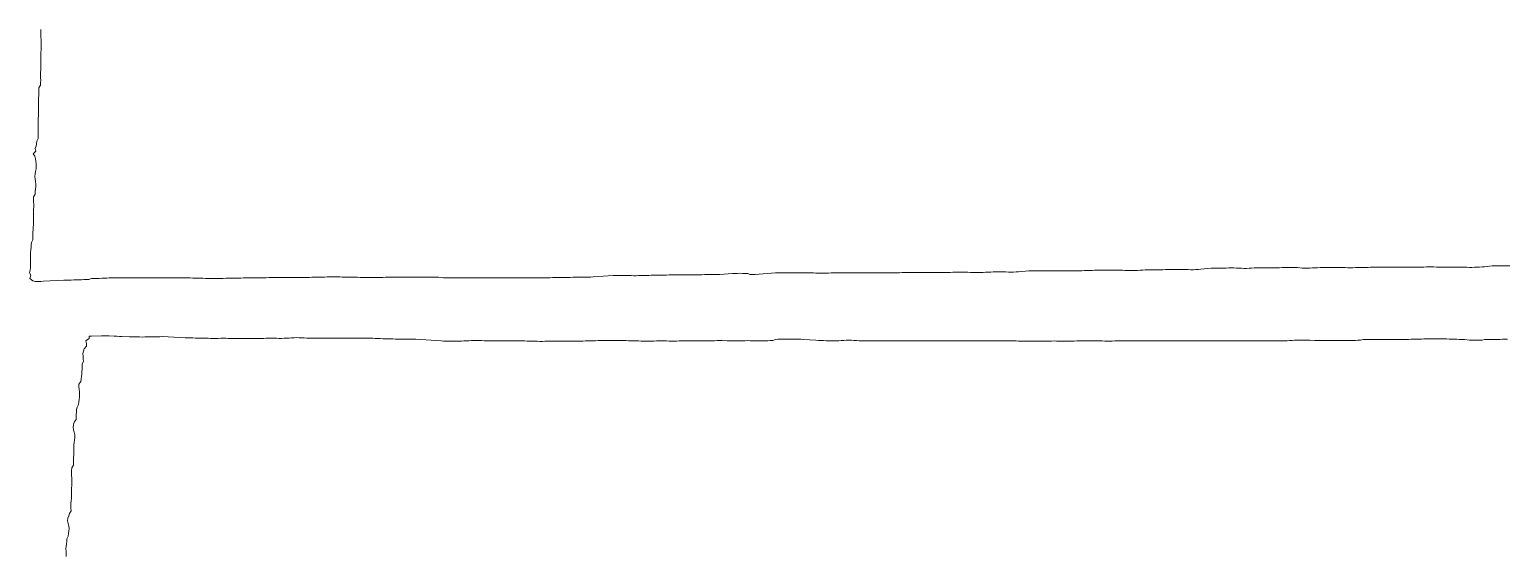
# Model space of a CAD drawing. Extents: x -16 to 11205, y -14909 to 147.
# Drawn here: x 4450 to 5033, y -9369 to -9161 of the extents above; entities that cross this region are included whole.
import ezdxf

# ---------------------------------------------------------------- set-up
doc = ezdxf.new("R2010")
doc.units = 0
doc.layers.get('0').update_dxf_attribs({"color": 1, "linetype": 'CONTINUOUS', "lineweight": 15, "true_color": 0xff0000})

msp = doc.modelspace()

# ---------------------------------------------------------------- linework, layer by layer
for p, q in [((4454.04, -9161), (4454.04, -9162)), ((4454.04, -9162), (4454.04, -9163)), ((4454.04, -9163), (4454.04, -9164)), ((4454.04, -9164), (4454.05, -9165)), ((4454.05, -9165), (4454.1, -9166)), ((4454.1, -9166), (4454.13, -9167)), ((4454, -9170), (4453.97, -9171)), ((4453.97, -9171), (4453.97, -9172)), ((4453.97, -9172), (4453.99, -9173)), ((4454.06, -9169), (4454, -9170)), ((4454.12, -9168), (4454.06, -9169)), ((4454.13, -9167), (4454.12, -9168)), ((4453.93, -9177), (4453.9, -9178)), ((4453.97, -9176), (4453.93, -9177)), ((4454.01, -9175), (4453.97, -9176)), ((4453.99, -9173), (4454.01, -9174)), ((4454.01, -9174), (4454.01, -9175)), ((4453.84, -9182.99), (4453.21, -9184.02)), ((4453.91, -9181.99), (4453.84, -9182.99)), ((4453.9, -9178), (4453.89, -9179)), ((4453.89, -9179), (4453.91, -9180)), ((4453.91, -9180), (4453.93, -9181)), ((4453.93, -9181), (4453.91, -9181.99)), ((4453.08, -9189), (4453.05, -9190)), ((4453.12, -9188), (4453.08, -9189)), ((4453.15, -9187.01), (4453.12, -9188)), ((4453.21, -9184.02), (4453.15, -9185.01)), ((4453.15, -9185.01), (4453.15, -9186.01)), ((4453.15, -9186.01), (4453.15, -9187.01)), ((4453.01, -9195), (4452.94, -9196)), ((4453.07, -9194), (4453.01, -9195)), ((4453.05, -9190), (4453.05, -9191)), ((4453.05, -9191), (4453.07, -9192)), ((4453.07, -9192), (4453.09, -9193)), ((4453.09, -9193), (4453.07, -9194)), ((4452.93, -9201), (4452.89, -9201.99)), ((4452.94, -9196), (4452.92, -9197)), ((4452.92, -9197), (4452.95, -9198)), ((4452.97, -9200), (4452.93, -9201)), ((4452.95, -9198), (4452.97, -9199)), ((4452.97, -9199), (4452.97, -9200)), ((4452.08, -9207.02), (4451.75, -9207.94)), ((4452.31, -9206.07), (4452.08, -9207.02)), ((4452.41, -9205.07), (4452.31, -9206.07)), ((4452.91, -9203.99), (4452.41, -9205.07)), ((4452.89, -9201.99), (4452.88, -9202.99)), ((4452.88, -9202.99), (4452.91, -9203.99)), ((4452, -9209), (4450.95, -9210)), ((4450.95, -9210), (4451.66, -9211.04)), ((4451.66, -9211.04), (4451.9, -9212.01)), ((4451.75, -9207.94), (4452, -9209)), ((4451.9, -9212.01), (4452.07, -9212.99)), ((4452.07, -9212.99), (4452.15, -9213.99)), ((4451.71, -9217.97), (4451.62, -9218.99)), ((4451.92, -9216.99), (4451.71, -9217.97)), ((4452.1, -9216.01), (4451.92, -9216.99)), ((4452.17, -9215.01), (4452.1, -9216.01)), ((4452.15, -9213.99), (4452.17, -9215.01)), ((4451.62, -9218.99), (4451.73, -9220.01)), ((4451.73, -9220.01), (4451.92, -9221)), ((4451.89, -9223.99), (4451.8, -9224.98)), ((4451.98, -9223), (4451.89, -9223.99)), ((4451.92, -9221), (4452.01, -9222)), ((4452.01, -9222), (4451.98, -9223)), ((4451.12, -9227.01), (4451.1, -9228)), ((4451.1, -9228), (4451.14, -9229)), ((4451.71, -9225.98), (4451.12, -9227.01)), ((4451.14, -9229), (4451.21, -9230)), ((4451.21, -9230), (4451.2, -9231.01)), ((4451.8, -9224.98), (4451.71, -9225.98)), ((4451.05, -9233), (4451.03, -9234)), ((4451.03, -9234), (4451.04, -9235)), ((4451.04, -9236), (4451.03, -9237)), ((4451.04, -9235), (4451.04, -9236)), ((4451.12, -9232.01), (4451.05, -9233)), ((4451.2, -9231.01), (4451.12, -9232.01)), ((4450.87, -9240.99), (4450.83, -9241.99)), ((4450.83, -9241.99), (4450.84, -9242.99)), ((4450.95, -9240), (4450.87, -9240.99)), ((4451.02, -9239), (4450.95, -9240)), ((4451.03, -9238), (4451.02, -9239)), ((4451.03, -9237), (4451.03, -9238)), ((4450.04, -9248), (4449.96, -9249)), ((4450.12, -9247.01), (4450.04, -9248)), ((4450.21, -9246.02), (4450.12, -9247.01)), ((4450.27, -9245.02), (4450.21, -9246.02)), ((4450.87, -9243.99), (4450.27, -9245.02)), ((4450.84, -9242.99), (4450.87, -9243.99)), ((4449.9, -9249.99), (4449.85, -9250.99)), ((4449.85, -9250.99), (4449.85, -9252)), ((4449.85, -9252), (4449.89, -9253)), ((4449.89, -9253), (4449.93, -9254)), ((4449.96, -9249), (4449.9, -9249.99)), ((4449.77, -9256.01), (4449.53, -9257.08)), ((4449.53, -9257.08), (4450, -9258)), ((4450, -9258), (4449.62, -9259.29)), ((4449.62, -9259.29), (4450.85, -9260.24)), ((4449.9, -9255), (4449.77, -9256.01)), ((4449.93, -9254), (4449.9, -9255)), ((4471.99, -9259.69), (4472.98, -9259.65)), ((4472.98, -9259.65), (4474.01, -9259.3)), ((4474.01, -9259.3), (4475.01, -9259.28)), ((4475.01, -9259.28), (4476.01, -9259.26)), ((4476.01, -9259.26), (4477.01, -9259.23)), ((4477.01, -9259.23), (4478.01, -9259.18)), ((4478.01, -9259.18), (4479.01, -9259.13)), ((4479.01, -9259.13), (4480, -9259.08)), ((4480, -9259.08), (4481, -9259.05)), ((4481, -9259.05), (4482, -9259.04)), ((4482, -9259.04), (4483, -9259.02)), ((4483, -9259.02), (4484, -9259.02)), ((4484, -9259.02), (4485, -9259.01)), ((4485, -9259.01), (4486, -9258.99)), ((4486, -9258.99), (4487, -9258.97)), ((4487, -9258.97), (4488, -9258.96)), ((4488, -9258.96), (4489, -9258.96)), ((4489, -9258.96), (4490, -9258.97)), ((4490, -9258.97), (4491, -9258.98)), ((4491, -9258.98), (4492, -9258.98)), ((4492, -9258.98), (4493, -9258.99)), ((4493, -9258.99), (4494, -9259)), ((4494, -9259), (4495, -9259)), ((4495, -9259), (4496, -9259.01)), ((4496, -9259.01), (4497, -9259.01)), ((4497, -9259.01), (4498, -9259.01)), ((4498, -9259.01), (4499, -9258.99)), ((4499, -9258.99), (4500, -9258.97)), ((4500, -9258.97), (4501, -9258.97)), ((4501, -9258.97), (4502, -9258.97)), ((4502, -9258.97), (4503, -9258.98)), ((4503, -9258.98), (4504, -9258.97)), ((4504, -9258.97), (4505, -9258.96)), ((4505, -9258.96), (4506, -9258.96)), ((4506, -9258.96), (4507, -9258.97)), ((4507, -9258.97), (4508, -9258.99)), ((4508, -9258.99), (4509, -9259.01)), ((4509, -9259.01), (4510, -9259.01)), ((4510, -9259.01), (4511, -9259.01)), ((4511, -9259.01), (4512, -9259.03)), ((4512, -9259.03), (4513, -9259.05)), ((4513, -9259.05), (4514, -9259.09)), ((4514, -9259.09), (4515, -9259.11)), ((4515, -9259.11), (4515.99, -9259.14)), ((4515.99, -9259.14), (4516.99, -9259.18)), ((4516.99, -9259.18), (4517.99, -9259.21)), ((4517.99, -9259.21), (4518.99, -9259.23)), ((4518.99, -9259.23), (4519.99, -9259.26)), ((4519.99, -9259.26), (4521, -9259.27)), ((4521, -9259.27), (4522, -9259.28)), ((4522, -9259.28), (4523, -9259.28)), ((4523, -9259.28), (4524, -9259.27)), ((4524, -9259.27), (4525.01, -9259.25)), ((4525.01, -9259.25), (4526.01, -9259.24)), ((4526.01, -9259.24), (4527.01, -9259.21)), ((4527.01, -9259.21), (4528.01, -9259.18)), ((4528.01, -9259.18), (4529, -9259.15)), ((4529, -9259.15), (4530, -9259.13)), ((4530, -9259.13), (4531, -9259.11)), ((4531, -9259.11), (4532, -9259.1)), ((4532, -9259.1), (4533, -9259.08)), ((4533, -9259.08), (4534, -9259.06)), ((4534, -9259.06), (4535, -9259.04)), ((4535, -9259.04), (4536, -9259.03)), ((4536, -9259.03), (4537, -9259.03)), ((4537, -9259.03), (4538, -9259.02)), ((4538, -9259.02), (4539, -9259.01)), ((4539, -9259.01), (4540, -9259)), ((4540, -9259), (4541, -9258.99)), ((4541, -9258.99), (4542, -9258.97)), ((4542, -9258.97), (4543, -9258.96)), ((4543, -9258.96), (4544, -9258.93)), ((4544, -9258.93), (4545, -9258.91)), ((4545, -9258.91), (4546, -9258.89)), ((4546, -9258.89), (4547, -9258.87)), ((4547, -9258.87), (4548, -9258.87)), ((4548, -9258.87), (4549, -9258.88)), ((4549, -9258.88), (4550, -9258.88)), ((4550, -9258.88), (4551, -9258.89)), ((4551, -9258.89), (4552, -9258.9)), ((4552, -9258.9), (4553, -9258.92)), ((4553, -9258.92), (4554, -9258.92)), ((4554, -9258.92), (4555, -9258.92)), ((4555, -9258.92), (4556, -9258.91)), ((4556, -9258.91), (4557, -9258.89)), ((4557, -9258.89), (4558, -9258.87)), ((4558, -9258.87), (4559, -9258.85)), ((4559, -9258.85), (4560, -9258.83)), ((4560, -9258.83), (4560.99, -9258.8)), ((4560.99, -9258.8), (4561.99, -9258.78)), ((4561.99, -9258.78), (4562.99, -9258.75)), ((4562.99, -9258.75), (4563.99, -9258.73)), ((4563.99, -9258.73), (4564.99, -9258.71)), ((4564.99, -9258.71), (4565.99, -9258.69)), ((4565.99, -9258.69), (4567, -9258.68)), ((4567, -9258.68), (4568, -9258.67)), ((4568, -9258.67), (4569, -9258.67)), ((4569, -9258.67), (4570, -9258.67)), ((4570, -9258.67), (4571, -9258.67)), ((4571, -9258.67), (4572, -9258.68)), ((4572, -9258.68), (4573, -9258.69)), ((4573, -9258.69), (4574.01, -9258.7)), ((4574.01, -9258.7), (4575.01, -9258.72)), ((4575.01, -9258.72), (4576.01, -9258.74)), ((4576.01, -9258.74), (4577.01, -9258.76)), ((4577.01, -9258.76), (4578.01, -9258.78)), ((4578.01, -9258.78), (4579, -9258.81)), ((4579, -9258.81), (4580, -9258.83)), ((4580, -9258.83), (4581, -9258.85)), ((4581, -9258.85), (4582, -9258.86)), ((4582, -9258.86), (4583, -9258.86)), ((4583, -9258.86), (4584, -9258.85)), ((4584, -9258.85), (4585, -9258.85)), ((4585, -9258.85), (4586, -9258.84)), ((4586, -9258.84), (4587, -9258.83)), ((4587, -9258.83), (4588, -9258.82)), ((4588, -9258.82), (4589, -9258.82)), ((4589, -9258.82), (4590, -9258.81)), ((4590, -9258.81), (4591, -9258.8)), ((4591, -9258.8), (4592, -9258.79)), ((4592, -9258.79), (4593, -9258.77)), ((4593, -9258.77), (4594, -9258.76)), ((4594, -9258.76), (4595, -9258.74)), ((4595, -9258.74), (4596, -9258.73)), ((4596, -9258.73), (4597, -9258.71)), ((4597, -9258.71), (4598, -9258.71)), ((4598, -9258.71), (4599, -9258.71)), ((4599, -9258.71), (4600, -9258.72)), ((4600, -9258.72), (4601, -9258.74)), ((4601, -9258.74), (4602, -9258.76)), ((4602, -9258.76), (4603, -9258.78)), ((4603, -9258.78), (4604, -9258.79)), ((4604, -9258.79), (4605, -9258.79)), ((4605, -9258.79), (4606, -9258.79)), ((4606, -9258.79), (4607, -9258.79)), ((4607, -9258.79), (4608, -9258.78)), ((4608, -9258.78), (4609.01, -9258.74)), ((4609.01, -9258.74), (4610.01, -9258.74)), ((4610.01, -9258.74), (4611.01, -9258.81)), ((4611.01, -9258.81), (4612, -9258.92)), ((4612, -9258.92), (4613, -9259.01)), ((4613, -9259.01), (4614, -9259.03)), ((4614, -9259.03), (4615, -9259.01)), ((4615, -9259.01), (4616, -9258.99)), ((4616, -9258.99), (4617, -9258.98)), ((4617, -9258.98), (4618, -9258.98)), ((4618, -9258.98), (4619, -9258.98)), ((4619, -9258.98), (4620, -9258.98)), ((4620, -9258.98), (4621, -9258.98)), ((4621, -9258.98), (4622, -9258.99)), ((4622, -9258.99), (4623, -9259)), ((4623, -9259), (4624, -9259)), ((4624, -9259), (4625, -9259)), ((4625, -9259), (4626, -9259)), ((4626, -9259), (4627, -9259)), ((4627, -9259), (4628, -9259.01)), ((4628, -9259.01), (4629, -9259.02)), ((4629, -9259.02), (4630, -9259.03)), ((4630, -9259.03), (4631, -9259.04)), ((4631, -9259.04), (4632, -9259.05)), ((4632, -9259.05), (4633, -9259.06)), ((4633, -9259.06), (4634, -9259.06)), ((4634, -9259.06), (4635, -9259.07)), ((4635, -9259.07), (4636, -9259.07)), ((4636, -9259.07), (4637, -9259.06)), ((4637, -9259.06), (4638, -9259.05)), ((4638, -9259.05), (4639, -9259.04)), ((4639, -9259.04), (4640, -9259.02)), ((4640, -9259.02), (4641, -9259.01)), ((4641, -9259.01), (4642, -9259.01)), ((4642, -9259.01), (4643, -9259)), ((4643, -9259), (4644, -9258.99)), ((4644, -9258.99), (4645, -9258.98)), ((4645, -9258.98), (4646, -9258.98)), ((4646, -9258.98), (4647, -9258.98)), ((4647, -9258.98), (4648, -9258.97)), ((4648, -9258.97), (4649, -9258.97)), ((4649, -9258.97), (4650, -9258.97)), ((4650, -9258.97), (4651, -9258.98)), ((4651, -9258.98), (4652, -9259)), ((4652, -9259), (4653, -9258.99)), ((4653, -9258.99), (4654, -9258.97)), ((4654, -9258.97), (4655, -9258.95)), ((4655, -9258.95), (4656, -9258.92)), ((4656, -9258.92), (4657, -9258.9)), ((4657, -9258.9), (4658, -9258.88)), ((4658, -9258.88), (4659, -9258.86)), ((4659, -9258.86), (4660, -9258.84)), ((4660, -9258.84), (4661, -9258.82)), ((4661, -9258.82), (4662, -9258.82)), ((4662, -9258.82), (4663, -9258.82)), ((4663, -9258.82), (4664, -9258.81)), ((4664, -9258.81), (4665, -9258.79)), ((4665, -9258.79), (4666, -9258.77)), ((4666, -9258.77), (4667, -9258.75)), ((4667, -9258.75), (4668, -9258.74)), ((4668, -9258.74), (4668.99, -9258.74)), ((4668.99, -9258.74), (4669.99, -9258.73)), ((4669.99, -9258.73), (4670.99, -9258.71)), ((4670.99, -9258.71), (4671.99, -9258.68)), ((4671.99, -9258.68), (4680, -9258.07)), ((4680, -9258.07), (4681, -9258.06)), ((4681, -9258.06), (4682, -9258.06)), ((4682, -9258.06), (4683, -9258.08)), ((4683, -9258.08), (4684, -9258.1)), ((4684, -9258.1), (4685, -9258.12)), ((4685, -9258.12), (4686, -9258.13)), ((4686, -9258.13), (4687, -9258.14)), ((4687, -9258.14), (4688, -9258.16)), ((4688, -9258.16), (4689, -9258.16)), ((4689, -9258.16), (4690, -9258.15)), ((4690, -9258.15), (4691, -9258.13)), ((4691, -9258.13), (4692, -9258.09)), ((4692, -9258.09), (4693, -9258.06)), ((4693, -9258.06), (4694, -9258.03)), ((4694, -9258.03), (4695, -9258)), ((4695, -9258), (4696, -9257.98)), ((4696, -9257.98), (4697, -9257.97)), ((4697, -9257.97), (4698, -9257.95)), ((4698, -9257.95), (4699, -9257.94)), ((4699, -9257.94), (4700, -9257.92)), ((4700, -9257.92), (4701, -9257.9)), ((4701, -9257.9), (4702, -9257.89)), ((4702, -9257.89), (4703, -9257.88)), ((4703, -9257.88), (4704, -9257.85)), ((4704, -9257.85), (4705, -9257.84)), ((4705, -9257.84), (4706, -9257.83)), ((4706, -9257.83), (4707, -9257.84)), ((4707, -9257.84), (4708, -9257.84)), ((4708, -9257.84), (4709, -9257.84)), ((4709, -9257.84), (4710, -9257.83)), ((4710, -9257.83), (4711, -9257.81)), ((4711, -9257.81), (4712, -9257.79)), ((4712, -9257.79), (4713, -9257.78)), ((4713, -9257.78), (4714, -9257.77)), ((4714, -9257.77), (4715, -9257.77)), ((4715, -9257.77), (4716, -9257.76)), ((4716, -9257.76), (4717, -9257.75)), ((4717, -9257.75), (4717.99, -9257.73)), ((4717.99, -9257.73), (4718.99, -9257.71)), ((4718.99, -9257.71), (4719.99, -9257.7)), ((4719.99, -9257.7), (4720.99, -9257.67)), ((4720.99, -9257.67), (4721.99, -9257.65)), ((4721.99, -9257.65), (4727, -9257.27)), ((4727, -9257.27), (4728, -9257.25)), ((4728, -9257.25), (4729, -9257.24)), ((4729, -9257.24), (4730, -9257.23)), ((4730, -9257.23), (4730.99, -9257.25)), ((4730.99, -9257.25), (4731.99, -9257.3)), ((4731.99, -9257.3), (4732.99, -9257.36)), ((4732.99, -9257.36), (4734, -9257.71)), ((4734, -9257.71), (4735, -9257.73)), ((4735, -9257.73), (4735.99, -9257.71)), ((4735.99, -9257.71), (4744, -9257.05)), ((4744, -9257.05), (4745, -9257.05)), ((4745, -9257.05), (4746, -9257.06)), ((4746, -9257.06), (4747, -9257.06)), ((4747, -9257.06), (4748, -9257.06)), ((4748, -9257.06), (4749, -9257.06)), ((4749, -9257.06), (4750, -9257.05)), ((4750, -9257.05), (4751, -9257.04)), ((4751, -9257.04), (4752, -9257.03)), ((4752, -9257.03), (4753, -9257.04)), ((4753, -9257.04), (4754, -9257.05)), ((4754, -9257.05), (4755, -9257.06)), ((4755, -9257.06), (4756, -9257.07)), ((4756, -9257.07), (4757, -9257.08)), ((4757, -9257.08), (4758, -9257.09)), ((4758, -9257.09), (4759, -9257.1)), ((4759, -9257.1), (4760, -9257.11)), ((4760, -9257.11), (4761, -9257.12)), ((4761, -9257.12), (4762, -9257.13)), ((4762, -9257.13), (4763, -9257.14)), ((4763, -9257.14), (4764, -9257.13)), ((4764, -9257.13), (4765, -9257.12)), ((4765, -9257.12), (4766, -9257.09)), ((4766, -9257.09), (4767, -9257.08)), ((4767, -9257.08), (4768, -9257.07)), ((4768, -9257.07), (4769, -9257.07)), ((4769, -9257.07), (4770, -9257.06)), ((4770, -9257.06), (4771, -9257.05)), ((4771, -9257.05), (4772, -9257.03)), ((4772, -9257.03), (4773, -9257.02)), ((4773, -9257.02), (4774, -9257.02)), ((4774, -9257.02), (4775, -9257.03)), ((4775, -9257.03), (4776, -9257.05)), ((4776, -9257.05), (4777, -9257.05)), ((4777, -9257.05), (4778, -9257.04)), ((4778, -9257.04), (4779, -9257.03)), ((4779, -9257.03), (4780, -9257.03)), ((4780, -9257.03), (4781, -9257.03)), ((4781, -9257.03), (4782, -9257.04)), ((4782, -9257.04), (4783, -9257.05)), ((4783, -9257.05), (4784, -9257.05)), ((4784, -9257.05), (4785, -9257.06)), ((4785, -9257.06), (4786, -9257.06)), ((4786, -9257.06), (4787, -9257.07)), ((4787, -9257.07), (4788, -9257.06)), ((4788, -9257.06), (4789, -9257.05)), ((4789, -9257.05), (4790, -9257.03)), ((4790, -9257.03), (4791, -9257)), ((4791, -9257), (4792, -9256.99)), ((4792, -9256.99), (4793, -9256.98)), ((4793, -9256.98), (4794, -9256.97)), ((4794, -9256.97), (4795, -9256.96)), ((4795, -9256.96), (4796, -9256.96)), ((4796, -9256.96), (4797, -9256.95)), ((4797, -9256.95), (4798, -9256.95)), ((4798, -9256.95), (4799, -9256.94)), ((4799, -9256.94), (4800, -9256.93)), ((4800, -9256.93), (4801, -9256.91)), ((4801, -9256.91), (4802, -9256.9)), ((4802, -9256.9), (4803, -9256.89)), ((4803, -9256.89), (4804, -9256.9)), ((4804, -9256.9), (4805, -9256.91)), ((4805, -9256.91), (4806, -9256.93)), ((4806, -9256.93), (4807, -9256.93)), ((4807, -9256.93), (4808, -9256.93)), ((4808, -9256.93), (4809, -9256.92)), ((4809, -9256.92), (4810, -9256.91)), ((4810, -9256.91), (4811, -9256.89)), ((4811, -9256.89), (4812, -9256.88)), ((4812, -9256.88), (4813, -9256.86)), ((4813, -9256.86), (4814, -9256.84)), ((4814, -9256.84), (4815, -9256.82)), ((4815, -9256.82), (4816, -9256.81)), ((4816, -9256.81), (4817, -9256.79)), ((4817, -9256.79), (4818, -9256.78)), ((4818, -9256.78), (4819, -9256.79)), ((4819, -9256.79), (4820, -9256.82)), ((4820, -9256.82), (4821, -9256.85)), ((4821, -9256.85), (4822, -9256.89)), ((4822, -9256.89), (4823, -9256.91)), ((4823, -9256.91), (4824, -9256.91)), ((4824, -9256.91), (4825, -9256.88)), ((4825, -9256.88), (4825.99, -9256.85)), ((4825.99, -9256.85), (4826.99, -9256.81)), ((4826.99, -9256.81), (4827.99, -9256.77)), ((4827.99, -9256.77), (4828.99, -9256.72)), ((4828.99, -9256.72), (4829.99, -9256.67)), ((4829.99, -9256.67), (4830.99, -9256.65)), ((4830.99, -9256.65), (4832, -9256.64)), ((4832, -9256.64), (4833, -9256.66)), ((4833, -9256.66), (4834, -9256.68)), ((4834, -9256.68), (4835, -9256.71)), ((4835, -9256.71), (4836, -9256.73)), ((4836, -9256.73), (4837, -9256.73)), ((4837, -9256.73), (4838, -9256.73)), ((4838, -9256.73), (4838.99, -9256.7)), ((4838.99, -9256.7), (4839.99, -9256.67)), ((4839.99, -9256.67), (4844, -9256.26)), ((4844, -9256.26), (4845, -9256.25)), ((4845, -9256.25), (4846, -9256.25)), ((4846, -9256.25), (4847, -9256.25)), ((4847, -9256.25), (4848, -9256.25)), ((4848, -9256.25), (4849, -9256.26)), ((4849, -9256.26), (4850, -9256.28)), ((4850, -9256.28), (4851, -9256.28)), ((4851, -9256.28), (4852, -9256.28)), ((4852, -9256.28), (4853, -9256.26)), ((4853, -9256.26), (4854, -9256.24)), ((4854, -9256.24), (4855, -9256.23)), ((4855, -9256.23), (4856, -9256.23)), ((4856, -9256.23), (4857, -9256.23)), ((4857, -9256.23), (4858, -9256.24)), ((4858, -9256.24), (4859, -9256.26)), ((4859, -9256.26), (4860, -9256.28)), ((4860, -9256.28), (4861, -9256.28)), ((4861, -9256.28), (4862, -9256.26)), ((4862, -9256.26), (4863.01, -9256.24)), ((4863.01, -9256.24), (4864.01, -9256.22)), ((4864.01, -9256.22), (4865.01, -9256.19)), ((4865.01, -9256.19), (4866.01, -9256.15)), ((4866.01, -9256.15), (4867, -9256.12)), ((4867, -9256.12), (4868, -9256.1)), ((4868, -9256.1), (4869, -9256.07)), ((4869, -9256.07), (4870, -9256.05)), ((4870, -9256.05), (4871, -9256.03)), ((4871, -9256.03), (4872, -9256.02)), ((4872, -9256.02), (4873, -9256.02)), ((4873, -9256.02), (4874, -9256.03)), ((4874, -9256.03), (4875, -9256.02)), ((4875, -9256.02), (4876, -9256.02)), ((4876, -9256.02), (4877, -9256.01)), ((4877, -9256.01), (4878, -9256)), ((4878, -9256), (4879, -9256)), ((4879, -9256), (4880, -9256.01)), ((4880, -9256.01), (4881, -9256.03)), ((4881, -9256.03), (4882, -9256.07)), ((4882, -9256.07), (4883, -9256.11)), ((4883, -9256.11), (4884, -9256.15)), ((4884, -9256.15), (4885, -9256.17)), ((4885, -9256.17), (4886.01, -9256.16)), ((4886.01, -9256.16), (4887.01, -9256.1)), ((4887.01, -9256.1), (4888, -9256.03)), ((4888, -9256.03), (4889, -9255.95)), ((4889, -9255.95), (4889.99, -9255.88)), ((4889.99, -9255.88), (4890.99, -9255.83)), ((4890.99, -9255.83), (4891.99, -9255.8)), ((4891.99, -9255.8), (4893, -9255.79)), ((4893, -9255.79), (4894, -9255.79)), ((4894, -9255.79), (4895, -9255.8)), ((4895, -9255.8), (4896, -9255.81)), ((4896, -9255.81), (4897, -9255.8)), ((4897, -9255.8), (4898, -9255.78)), ((4898, -9255.78), (4898.99, -9255.75)), ((4898.99, -9255.75), (4899.99, -9255.72)), ((4899.99, -9255.72), (4900.99, -9255.69)), ((4900.99, -9255.69), (4902, -9255.67)), ((4902, -9255.67), (4903, -9255.67)), ((4903, -9255.67), (4904, -9255.68)), ((4904, -9255.68), (4905.01, -9255.71)), ((4905.01, -9255.71), (4906.01, -9255.74)), ((4906.01, -9255.74), (4907, -9255.78)), ((4907, -9255.78), (4908, -9255.81)), ((4908, -9255.81), (4909, -9255.81)), ((4909, -9255.81), (4909.99, -9255.78)), ((4909.99, -9255.78), (4910.98, -9255.72)), ((4910.98, -9255.72), (4911.98, -9255.65)), ((4911.98, -9255.65), (4916, -9255.19)), ((4916, -9255.19), (4917, -9255.18)), ((4917, -9255.18), (4918, -9255.18)), ((4918, -9255.18), (4919, -9255.19)), ((4919, -9255.19), (4920, -9255.19)), ((4920, -9255.19), (4921, -9255.18)), ((4921, -9255.18), (4922, -9255.16)), ((4922, -9255.16), (4923, -9255.12)), ((4923, -9255.12), (4924, -9255.1)), ((4924, -9255.1), (4925, -9255.1)), ((4925, -9255.1), (4926, -9255.14)), ((4926, -9255.14), (4926.99, -9255.2)), ((4926.99, -9255.2), (4927.99, -9255.25)), ((4927.99, -9255.25), (4929, -9255.29)), ((4929, -9255.29), (4930, -9255.29)), ((4930, -9255.29), (4931.01, -9255.26)), ((4931.01, -9255.26), (4932.01, -9255.2)), ((4932.01, -9255.2), (4933.01, -9255.13)), ((4933.01, -9255.13), (4934, -9255.07)), ((4934, -9255.07), (4935, -9255.03)), ((4935, -9255.03), (4936, -9255.01)), ((4936, -9255.01), (4937, -9255.02)), ((4937, -9255.02), (4938, -9255.03)), ((4938, -9255.03), (4939, -9255.04)), ((4939, -9255.04), (4940, -9255.04)), ((4940, -9255.04), (4941, -9255.04)), ((4941, -9255.04), (4942, -9255.04)), ((4942, -9255.04), (4943, -9255.03)), ((4943, -9255.03), (4944, -9255)), ((4944, -9255), (4945, -9254.98)), ((4945, -9254.98), (4946, -9254.94)), ((4946, -9254.94), (4947, -9254.92)), ((4947, -9254.92), (4948, -9254.91)), ((4948, -9254.91), (4949, -9254.93)), ((4949, -9254.93), (4950, -9254.98)), ((4950, -9254.98), (4951, -9255.06)), ((4951, -9255.06), (4951.99, -9255.14)), ((4951.99, -9255.14), (4953, -9255.18)), ((4953, -9255.18), (4954, -9255.18)), ((4954, -9255.18), (4955, -9255.14)), ((4955, -9255.14), (4956, -9255.1)), ((4956, -9255.1), (4957, -9255.06)), ((4957, -9255.06), (4958, -9255.03)), ((4958, -9255.03), (4959, -9255)), ((4959, -9255), (4960, -9254.99)), ((4960, -9254.99), (4961, -9254.98)), ((4961, -9254.98), (4962, -9254.97)), ((4962, -9254.97), (4963, -9254.96)), ((4963, -9254.96), (4964, -9254.95)), ((4964, -9254.95), (4965, -9254.95)), ((4965, -9254.95), (4966, -9254.95)), ((4966, -9254.95), (4967, -9254.97)), ((4967, -9254.97), (4968, -9254.99)), ((4968, -9254.99), (4969, -9255)), ((4969, -9255), (4970, -9255.01)), ((4970, -9255.01), (4971, -9255.01)), ((4971, -9255.01), (4972, -9255.01)), ((4972, -9255.01), (4973, -9255)), ((4973, -9255), (4974, -9254.98)), ((4974, -9254.98), (4975, -9254.95)), ((4975, -9254.95), (4976, -9254.92)), ((4976, -9254.92), (4977, -9254.89)), ((4977, -9254.89), (4978, -9254.87)), ((4978, -9254.87), (4979, -9254.86)), ((4979, -9254.86), (4980, -9254.85)), ((4980, -9254.85), (4981, -9254.83)), ((4981, -9254.83), (4982, -9254.83)), ((4982, -9254.83), (4983, -9254.83)), ((4983, -9254.83), (4984, -9254.83)), ((4984, -9254.83), (4985, -9254.82)), ((4985, -9254.82), (4986, -9254.82)), ((4986, -9254.82), (4987, -9254.82)), ((4987, -9254.82), (4988, -9254.82)), ((4988, -9254.82), (4989, -9254.82)), ((4989, -9254.82), (4990, -9254.82)), ((4990, -9254.82), (4991, -9254.81)), ((4991, -9254.81), (4992, -9254.81)), ((4992, -9254.81), (4993, -9254.81)), ((4993, -9254.81), (4994, -9254.81)), ((4994, -9254.81), (4995, -9254.81)), ((4995, -9254.81), (4996, -9254.81)), ((4996, -9254.81), (4997, -9254.8)), ((4997, -9254.8), (4998, -9254.79)), ((4998, -9254.79), (4999, -9254.77)), ((4999, -9254.77), (5000, -9254.75)), ((5000, -9254.75), (5001, -9254.73)), ((5001, -9254.73), (5002, -9254.72)), ((5002, -9254.72), (5003, -9254.71)), ((5003, -9254.71), (5004, -9254.72)), ((5004, -9254.72), (5005, -9254.75)), ((5005, -9254.75), (5006, -9254.77)), ((5006, -9254.77), (5007, -9254.8)), ((5007, -9254.8), (5008, -9254.82)), ((5008, -9254.82), (5009, -9254.83)), ((5009, -9254.83), (5010, -9254.81)), ((5010, -9254.81), (5011, -9254.78)), ((5011, -9254.78), (5012, -9254.76)), ((5012, -9254.76), (5013, -9254.77)), ((5013, -9254.77), (5014, -9254.79)), ((5014, -9254.79), (5015, -9254.81)), ((5015, -9254.81), (5016, -9254.84)), ((5016, -9254.84), (5017, -9254.86)), ((5017, -9254.86), (5018, -9254.88)), ((5018, -9254.88), (5019, -9254.88)), ((5019, -9254.88), (5020, -9254.86)), ((5020, -9254.86), (5020.99, -9254.82)), ((5020.99, -9254.82), (5021.99, -9254.75)), ((5021.99, -9254.75), (5022.98, -9254.69)), ((5022.98, -9254.69), (5023.98, -9254.63)), ((5023.98, -9254.63), (5027, -9254.29)), ((5027, -9254.29), (5028, -9254.29)), ((5028, -9254.29), (5029, -9254.28)), ((5029, -9254.28), (5030, -9254.26)), ((5030, -9254.26), (5031, -9254.26)), ((5031, -9254.26), (5032, -9254.27)), ((5032, -9254.27), (5033, -9254.29)), ((5033, -9254.29), (5034, -9254.29)), ((4450.85, -9260.24), (4451.83, -9260.41)), ((4451.83, -9260.41), (4453.96, -9260.45)), ((4453.96, -9260.45), (4455, -9260.33)), ((4455, -9260.33), (4463, -9259.87)), ((4463, -9259.87), (4464, -9259.87)), ((4464, -9259.87), (4465, -9259.87)), ((4465, -9259.87), (4466, -9259.87)), ((4466, -9259.87), (4467, -9259.86)), ((4467, -9259.86), (4467.99, -9259.84)), ((4467.99, -9259.84), (4468.99, -9259.8)), ((4468.99, -9259.8), (4469.99, -9259.76)), ((4469.99, -9259.76), (4470.99, -9259.73)), ((4470.99, -9259.73), (4471.99, -9259.69)), ((4473, -9283), (4471.75, -9283.89)), ((4474, -9282), (4473, -9282)), ((4473, -9282), (4473, -9283)), ((4478, -9281.9), (4474, -9282)), ((4479, -9281.94), (4478, -9281.9)), ((4480, -9281.95), (4479, -9281.94)), ((4481, -9281.96), (4480, -9281.95)), ((4483, -9282.06), (4481, -9281.96)), ((4484, -9282.1), (4483, -9282.06)), ((4485, -9282.11), (4484, -9282.1)), ((4486, -9282.12), (4485, -9282.11)), ((4488.99, -9282.26), (4486, -9282.12)), ((4489.99, -9282.3), (4488.99, -9282.26)), ((4490.99, -9282.33), (4489.99, -9282.3)), ((4491.99, -9282.35), (4490.99, -9282.33)), ((4493, -9282.37), (4491.99, -9282.35)), ((4494, -9282.38), (4493, -9282.37)), ((4495, -9282.36), (4494, -9282.38)), ((4496, -9282.34), (4495, -9282.36)), ((4497.01, -9282.31), (4496, -9282.34)), ((4498.01, -9282.3), (4497.01, -9282.31)), ((4499.01, -9282.29), (4498.01, -9282.3)), ((4500.01, -9282.27), (4499.01, -9282.29)), ((4501, -9282.24), (4500.01, -9282.27)), ((4502, -9282.22), (4501, -9282.24)), ((4511.01, -9282.67), (4502, -9282.22)), ((4512.01, -9282.69), (4511.01, -9282.67)), ((4513.01, -9282.71), (4512.01, -9282.69)), ((4514.01, -9282.74), (4513.01, -9282.71)), ((4515.01, -9282.77), (4514.01, -9282.74)), ((4516.01, -9282.8), (4515.01, -9282.77)), ((4517.01, -9282.82), (4516.01, -9282.8)), ((4518, -9282.84), (4517.01, -9282.82)), ((4519, -9282.86), (4518, -9282.84)), ((4520, -9282.88), (4519, -9282.86)), ((4521, -9282.9), (4520, -9282.88)), ((4522, -9282.92), (4521, -9282.9)), ((4523, -9282.92), (4522, -9282.92)), ((4524, -9282.91), (4523, -9282.92)), ((4525, -9282.88), (4524, -9282.91)), ((4526, -9282.87), (4525, -9282.88)), ((4527, -9282.88), (4526, -9282.87)), ((4528, -9282.9), (4527, -9282.88)), ((4529, -9282.91), (4528, -9282.9)), ((4530, -9282.92), (4529, -9282.91)), ((4531, -9282.95), (4530, -9282.92)), ((4532, -9282.98), (4531, -9282.95)), ((4533, -9283), (4532, -9282.98)), ((4534, -9282.99), (4533, -9283)), ((4535, -9282.97), (4534, -9282.99)), ((4536, -9282.97), (4535, -9282.97)), ((4537, -9282.98), (4536, -9282.97)), ((4538, -9282.97), (4537, -9282.98)), ((4539, -9282.95), (4538, -9282.97)), ((4540, -9282.92), (4539, -9282.95)), ((4541, -9282.91), (4540, -9282.92)), ((4542, -9282.91), (4541, -9282.91)), ((4543, -9282.89), (4542, -9282.91)), ((4544, -9282.86), (4543, -9282.89)), ((4545, -9282.83), (4544, -9282.86)), ((4546, -9282.84), (4545, -9282.83)), ((4547, -9282.88), (4546, -9282.84)), ((4548, -9282.9), (4547, -9282.88)), ((4549, -9282.9), (4548, -9282.9)), ((4550, -9282.88), (4549, -9282.9)), ((4550.99, -9282.83), (4550, -9282.88)), ((4551.99, -9282.78), (4550.99, -9282.83)), ((4552.99, -9282.72), (4551.99, -9282.78)), ((4553.99, -9282.66), (4552.99, -9282.72)), ((4555, -9282.63), (4553.99, -9282.66)), ((4556, -9282.65), (4555, -9282.63)), ((4557.01, -9282.69), (4556, -9282.65)), ((4558.01, -9282.74), (4557.01, -9282.69)), ((4559.01, -9282.78), (4558.01, -9282.74)), ((4560, -9282.79), (4559.01, -9282.78)), ((4561, -9282.79), (4560, -9282.79)), ((4562, -9282.8), (4561, -9282.79)), ((4563, -9282.8), (4562, -9282.8)), ((4564, -9282.81), (4563, -9282.8)), ((4565, -9282.83), (4564, -9282.81)), ((4566, -9282.85), (4565, -9282.83)), ((4567, -9282.86), (4566, -9282.85)), ((4568, -9282.86), (4567, -9282.86)), ((4569, -9282.84), (4568, -9282.86)), ((4570, -9282.81), (4569, -9282.84)), ((4571, -9282.79), (4570, -9282.81)), ((4572, -9282.79), (4571, -9282.79)), ((4573, -9282.8), (4572, -9282.79)), ((4574, -9282.81), (4573, -9282.8)), ((4575, -9282.83), (4574, -9282.81)), ((4576, -9282.82), (4575, -9282.83)), ((4577, -9282.82), (4576, -9282.82)), ((4578, -9282.82), (4577, -9282.82)), ((4579, -9282.82), (4578, -9282.82)), ((4580, -9282.82), (4579, -9282.82)), ((4581, -9282.82), (4580, -9282.82)), ((4582, -9282.81), (4581, -9282.82)), ((4583, -9282.82), (4582, -9282.81)), ((4584.01, -9282.84), (4583, -9282.82)), ((4585, -9282.89), (4584.01, -9282.84)), ((4586, -9282.95), (4585, -9282.89)), ((4587, -9282.99), (4586, -9282.95)), ((4588, -9283.02), (4587, -9282.99)), ((4589, -9283.04), (4588, -9283.02)), ((4470.8, -9287.94), (4470.62, -9288.93)), ((4471.11, -9287.04), (4470.8, -9287.94)), ((4471.96, -9285.99), (4471.11, -9287.04)), ((4471.75, -9283.89), (4471.95, -9284.98)), ((4471.95, -9284.98), (4471.96, -9285.99)), ((4590, -9283.06), (4589, -9283.04)), ((4591, -9283.09), (4590, -9283.06)), ((4592, -9283.12), (4591, -9283.09)), ((4592.99, -9283.16), (4592, -9283.12)), ((4593.99, -9283.19), (4592.99, -9283.16)), ((4595, -9283.21), (4593.99, -9283.19)), ((4596, -9283.21), (4595, -9283.21)), ((4597, -9283.21), (4596, -9283.21)), ((4598, -9283.2), (4597, -9283.21)), ((4599, -9283.2), (4598, -9283.2)), ((4600, -9283.2), (4599, -9283.2)), ((4601, -9283.22), (4600, -9283.2)), ((4602, -9283.24), (4601, -9283.22)), ((4612.02, -9283.86), (4602, -9283.24)), ((4613, -9283.99), (4612.02, -9283.86)), ((4614, -9284.01), (4613, -9283.99)), ((4615, -9283.98), (4614, -9284.01)), ((4616, -9283.97), (4615, -9283.98)), ((4617, -9283.99), (4616, -9283.97)), ((4618, -9284), (4617, -9283.99)), ((4619, -9283.98), (4618, -9284)), ((4620, -9283.96), (4619, -9283.98)), ((4621, -9283.93), (4620, -9283.96)), ((4622, -9283.9), (4621, -9283.93)), ((4622.99, -9283.85), (4622, -9283.9)), ((4623.99, -9283.8), (4622.99, -9283.85)), ((4624.99, -9283.74), (4623.99, -9283.8)), ((4626, -9283.71), (4624.99, -9283.74)), ((4627, -9283.72), (4626, -9283.71)), ((4628.01, -9283.77), (4627, -9283.72)), ((4629.01, -9283.83), (4628.01, -9283.77)), ((4630, -9283.87), (4629.01, -9283.83)), ((4631, -9283.9), (4630, -9283.87)), ((4632, -9283.9), (4631, -9283.9)), ((4633, -9283.91), (4632, -9283.9)), ((4634, -9283.91), (4633, -9283.91)), ((4635, -9283.91), (4634, -9283.91)), ((4636, -9283.93), (4635, -9283.91)), ((4637, -9283.95), (4636, -9283.93)), ((4638, -9283.95), (4637, -9283.95)), ((4639, -9283.94), (4638, -9283.95)), ((4640, -9283.93), (4639, -9283.94)), ((4641, -9283.91), (4640, -9283.93)), ((4642, -9283.92), (4641, -9283.91)), ((4643, -9283.93), (4642, -9283.92)), ((4644, -9283.94), (4643, -9283.93)), ((4645, -9283.95), (4644, -9283.94)), ((4646, -9283.97), (4645, -9283.95)), ((4647, -9283.99), (4646, -9283.97)), ((4648, -9284.02), (4647, -9283.99)), ((4649, -9284.06), (4648, -9284.02)), ((4650, -9284.08), (4649, -9284.06)), ((4651, -9284.1), (4650, -9284.08)), ((4652, -9284.09), (4651, -9284.1)), ((4653, -9284.06), (4652, -9284.09)), ((4654, -9284.03), (4653, -9284.06)), ((4655, -9284), (4654, -9284.03)), ((4656, -9283.99), (4655, -9284)), ((4657, -9283.98), (4656, -9283.99)), ((4658, -9283.98), (4657, -9283.98)), ((4659, -9283.99), (4658, -9283.98)), ((4660, -9284), (4659, -9283.99)), ((4661, -9284.01), (4660, -9284)), ((4662, -9284.03), (4661, -9284.01)), ((4663, -9284.03), (4662, -9284.03)), ((4664, -9284.04), (4663, -9284.03)), ((4665, -9284.03), (4664, -9284.04)), ((4666, -9284.02), (4665, -9284.03)), ((4667, -9284), (4666, -9284.02)), ((4668, -9283.97), (4667, -9284)), ((4669, -9283.94), (4668, -9283.97)), ((4670, -9283.92), (4669, -9283.94)), ((4671, -9283.9), (4670, -9283.92)), ((4672, -9283.88), (4671, -9283.9)), ((4672.99, -9283.84), (4672, -9283.88)), ((4673.99, -9283.79), (4672.99, -9283.84)), ((4674.99, -9283.75), (4673.99, -9283.79)), ((4675.99, -9283.74), (4674.99, -9283.75)), ((4677, -9283.74), (4675.99, -9283.74)), ((4678, -9283.75), (4677, -9283.74)), ((4679, -9283.74), (4678, -9283.75)), ((4680, -9283.73), (4679, -9283.74)), ((4681, -9283.75), (4680, -9283.73)), ((4682, -9283.78), (4681, -9283.75)), ((4683, -9283.8), (4682, -9283.78)), ((4684, -9283.81), (4683, -9283.8)), ((4685.01, -9283.81), (4684, -9283.81)), ((4686.01, -9283.84), (4685.01, -9283.81)), ((4687, -9283.88), (4686.01, -9283.84)), ((4688, -9283.92), (4687, -9283.88)), ((4689, -9283.94), (4688, -9283.92)), ((4690, -9283.95), (4689, -9283.94)), ((4691, -9283.96), (4690, -9283.95)), ((4692, -9283.96), (4691, -9283.96)), ((4693, -9283.96), (4692, -9283.96)), ((4694, -9283.96), (4693, -9283.96)), ((4695, -9283.96), (4694, -9283.96)), ((4696, -9283.96), (4695, -9283.96)), ((4697, -9283.95), (4696, -9283.96)), ((4698, -9283.93), (4697, -9283.95)), ((4699, -9283.92), (4698, -9283.93)), ((4700, -9283.92), (4699, -9283.92)), ((4701, -9283.94), (4700, -9283.92)), ((4702, -9283.96), (4701, -9283.94)), ((4703, -9283.97), (4702, -9283.96)), ((4704, -9283.97), (4703, -9283.97)), ((4705, -9283.96), (4704, -9283.97)), ((4706, -9283.94), (4705, -9283.96)), ((4707, -9283.93), (4706, -9283.94)), ((4708, -9283.91), (4707, -9283.93)), ((4709, -9283.9), (4708, -9283.91)), ((4710, -9283.9), (4709, -9283.9)), ((4711, -9283.9), (4710, -9283.9)), ((4712, -9283.9), (4711, -9283.9)), ((4713, -9283.9), (4712, -9283.9)), ((4714, -9283.92), (4713, -9283.9)), ((4715, -9283.93), (4714, -9283.92)), ((4716, -9283.94), (4715, -9283.93)), ((4717, -9283.93), (4716, -9283.94)), ((4718, -9283.91), (4717, -9283.93)), ((4719, -9283.89), (4718, -9283.91)), ((4719.99, -9283.85), (4719, -9283.89)), ((4720.99, -9283.78), (4719.99, -9283.85)), ((4722, -9283.73), (4720.99, -9283.78)), ((4723, -9283.71), (4722, -9283.73)), ((4725.01, -9283.84), (4723, -9283.71)), ((4726, -9283.91), (4725.01, -9283.84)), ((4727, -9283.94), (4726, -9283.91)), ((4728, -9283.94), (4727, -9283.94)), ((4729, -9283.93), (4728, -9283.94)), ((4730, -9283.89), (4729, -9283.93)), ((4731, -9283.85), (4730, -9283.89)), ((4732, -9283.82), (4731, -9283.85)), ((4733, -9283.8), (4732, -9283.82)), ((4734, -9283.82), (4733, -9283.8)), ((4735, -9283.85), (4734, -9283.82)), ((4736, -9283.88), (4735, -9283.85)), ((4737, -9283.9), (4736, -9283.88)), ((4738, -9283.9), (4737, -9283.9)), ((4739, -9283.9), (4738, -9283.9)), ((4739.99, -9283.88), (4739, -9283.9)), ((4740.99, -9283.84), (4739.99, -9283.88)), ((4741.98, -9283.77), (4740.99, -9283.84)), ((4742.97, -9283.69), (4741.98, -9283.77)), ((4744.02, -9283.3), (4742.97, -9283.69)), ((4745.01, -9283.22), (4744.02, -9283.3)), ((4746.01, -9283.18), (4745.01, -9283.22)), ((4747, -9283.19), (4746.01, -9283.18)), ((4748, -9283.22), (4747, -9283.19)), ((4749, -9283.25), (4748, -9283.22)), ((4750, -9283.25), (4749, -9283.25)), ((4751, -9283.24), (4750, -9283.25)), ((4752, -9283.23), (4751, -9283.24)), ((4753, -9283.24), (4752, -9283.23)), ((4754, -9283.27), (4753, -9283.24)), ((4755, -9283.3), (4754, -9283.27)), ((4760.01, -9283.67), (4755, -9283.3)), ((4761.02, -9283.69), (4760.01, -9283.67)), ((4762.01, -9283.73), (4761.02, -9283.69)), ((4763.01, -9283.78), (4762.01, -9283.73)), ((4764.01, -9283.83), (4763.01, -9283.78)), ((4765, -9283.86), (4764.01, -9283.83)), ((4766, -9283.88), (4765, -9283.86)), ((4767, -9283.88), (4766, -9283.88)), ((4768, -9283.87), (4767, -9283.88)), ((4768.99, -9283.84), (4768, -9283.87)), ((4769.99, -9283.78), (4768.99, -9283.84)), ((4770.99, -9283.72), (4769.99, -9283.78)), ((4771.99, -9283.67), (4770.99, -9283.72)), ((4773, -9283.66), (4771.99, -9283.67)), ((4774.01, -9283.67), (4773, -9283.66)), ((4775.01, -9283.7), (4774.01, -9283.67)), ((4776.01, -9283.76), (4775.01, -9283.7)), ((4777.01, -9283.83), (4776.01, -9283.76)), ((4778.01, -9283.9), (4777.01, -9283.83)), ((4779, -9283.94), (4778.01, -9283.9)), ((4780, -9283.95), (4779, -9283.94)), ((4781, -9283.94), (4780, -9283.95)), ((4782, -9283.93), (4781, -9283.94)), ((4783, -9283.92), (4782, -9283.93)), ((4784, -9283.91), (4783, -9283.92)), ((4785, -9283.9), (4784, -9283.91)), ((4786, -9283.9), (4785, -9283.9)), ((4787, -9283.91), (4786, -9283.9)), ((4788, -9283.91), (4787, -9283.91)), ((4789, -9283.91), (4788, -9283.91)), ((4790, -9283.9), (4789, -9283.91)), ((4791, -9283.89), (4790, -9283.9)), ((4792, -9283.9), (4791, -9283.89)), ((4793, -9283.91), (4792, -9283.9)), ((4794, -9283.9), (4793, -9283.91)), ((4795, -9283.9), (4794, -9283.9)), ((4796, -9283.89), (4795, -9283.9)), ((4797, -9283.89), (4796, -9283.89)), ((4798, -9283.88), (4797, -9283.89)), ((4799, -9283.88), (4798, -9283.88)), ((4800, -9283.88), (4799, -9283.88)), ((4801, -9283.88), (4800, -9283.88)), ((4802, -9283.89), (4801, -9283.88)), ((4803, -9283.89), (4802, -9283.89)), ((4804, -9283.88), (4803, -9283.89)), ((4805, -9283.88), (4804, -9283.88)), ((4806, -9283.88), (4805, -9283.88)), ((4807, -9283.88), (4806, -9283.88)), ((4808, -9283.88), (4807, -9283.88)), ((4809, -9283.89), (4808, -9283.88)), ((4810, -9283.89), (4809, -9283.89)), ((4811, -9283.91), (4810, -9283.89)), ((4812, -9283.91), (4811, -9283.91)), ((4813, -9283.92), (4812, -9283.91)), ((4814, -9283.92), (4813, -9283.92)), ((4815, -9283.92), (4814, -9283.92)), ((4816, -9283.92), (4815, -9283.92)), ((4817, -9283.92), (4816, -9283.92)), ((4818, -9283.93), (4817, -9283.92)), ((4819, -9283.93), (4818, -9283.93)), ((4820, -9283.93), (4819, -9283.93)), ((4821, -9283.93), (4820, -9283.93)), ((4822, -9283.92), (4821, -9283.93)), ((4823, -9283.92), (4822, -9283.92)), ((4824, -9283.92), (4823, -9283.92)), ((4825, -9283.93), (4824, -9283.92)), ((4826, -9283.94), (4825, -9283.93)), ((4827, -9283.95), (4826, -9283.94)), ((4828, -9283.95), (4827, -9283.95)), ((4829, -9283.94), (4828, -9283.95)), ((4830, -9283.94), (4829, -9283.94)), ((4831, -9283.93), (4830, -9283.94)), ((4832, -9283.91), (4831, -9283.93)), ((4833, -9283.9), (4832, -9283.91)), ((4834, -9283.9), (4833, -9283.9)), ((4835, -9283.9), (4834, -9283.9)), ((4836, -9283.92), (4835, -9283.9)), ((4837, -9283.93), (4836, -9283.92)), ((4838, -9283.93), (4837, -9283.93)), ((4839, -9283.94), (4838, -9283.93)), ((4840, -9283.96), (4839, -9283.94)), ((4841, -9283.97), (4840, -9283.96)), ((4842, -9283.98), (4841, -9283.97)), ((4843, -9283.98), (4842, -9283.98)), ((4844, -9283.98), (4843, -9283.98)), ((4845, -9283.98), (4844, -9283.98)), ((4846, -9283.99), (4845, -9283.98)), ((4847, -9284), (4846, -9283.99)), ((4848, -9284), (4847, -9284)), ((4849, -9284), (4848, -9284)), ((4850, -9284), (4849, -9284)), ((4851, -9283.98), (4850, -9284)), ((4852, -9283.97), (4851, -9283.98)), ((4853, -9283.96), (4852, -9283.97)), ((4854, -9283.95), (4853, -9283.96)), ((4855, -9283.97), (4854, -9283.95)), ((4856, -9283.98), (4855, -9283.97)), ((4857, -9283.99), (4856, -9283.98)), ((4858, -9284), (4857, -9283.99)), ((4859, -9284.01), (4858, -9284)), ((4860, -9284.01), (4859, -9284.01)), ((4861, -9284), (4860, -9284.01)), ((4862, -9283.98), (4861, -9284)), ((4863, -9283.94), (4862, -9283.98)), ((4864, -9283.92), (4863, -9283.94)), ((4865, -9283.89), (4864, -9283.92)), ((4866, -9283.88), (4865, -9283.89)), ((4867, -9283.88), (4866, -9283.88)), ((4868, -9283.89), (4867, -9283.88)), ((4869, -9283.91), (4868, -9283.89)), ((4870, -9283.92), (4869, -9283.91)), ((4871, -9283.94), (4870, -9283.92)), ((4872, -9283.94), (4871, -9283.94)), ((4873, -9283.95), (4872, -9283.94)), ((4874, -9283.97), (4873, -9283.95)), ((4875, -9283.98), (4874, -9283.97)), ((4876, -9283.98), (4875, -9283.98)), ((4877, -9283.96), (4876, -9283.98)), ((4878, -9283.95), (4877, -9283.96)), ((4879, -9283.94), (4878, -9283.95)), ((4880, -9283.94), (4879, -9283.94)), ((4881, -9283.95), (4880, -9283.94)), ((4882, -9283.95), (4881, -9283.95)), ((4883, -9283.94), (4882, -9283.95)), ((4884, -9283.93), (4883, -9283.94)), ((4885, -9283.92), (4884, -9283.93)), ((4886, -9283.91), (4885, -9283.92)), ((4887, -9283.9), (4886, -9283.91)), ((4888, -9283.88), (4887, -9283.9)), ((4889, -9283.87), (4888, -9283.88)), ((4890, -9283.87), (4889, -9283.87)), ((4891, -9283.88), (4890, -9283.87)), ((4892, -9283.89), (4891, -9283.88)), ((4893, -9283.9), (4892, -9283.89)), ((4894, -9283.9), (4893, -9283.9)), ((4895, -9283.9), (4894, -9283.9)), ((4896, -9283.89), (4895, -9283.9)), ((4897, -9283.88), (4896, -9283.89)), ((4898, -9283.88), (4897, -9283.88)), ((4899, -9283.88), (4898, -9283.88)), ((4900, -9283.88), (4899, -9283.88)), ((4901, -9283.88), (4900, -9283.88)), ((4902, -9283.89), (4901, -9283.88)), ((4903, -9283.9), (4902, -9283.89)), ((4904, -9283.91), (4903, -9283.9)), ((4905, -9283.91), (4904, -9283.91)), ((4906, -9283.92), (4905, -9283.91)), ((4907, -9283.93), (4906, -9283.92)), ((4908, -9283.93), (4907, -9283.93)), ((4909, -9283.94), (4908, -9283.93)), ((4910, -9283.95), (4909, -9283.94)), ((4911, -9283.95), (4910, -9283.95)), ((4912, -9283.94), (4911, -9283.95)), ((4913, -9283.92), (4912, -9283.94)), ((4914, -9283.9), (4913, -9283.92)), ((4915, -9283.89), (4914, -9283.9)), ((4916, -9283.9), (4915, -9283.89)), ((4917, -9283.9), (4916, -9283.9)), ((4918, -9283.89), (4917, -9283.9)), ((4919, -9283.89), (4918, -9283.89)), ((4920, -9283.88), (4919, -9283.89)), ((4921, -9283.87), (4920, -9283.88)), ((4922, -9283.87), (4921, -9283.87)), ((4923, -9283.87), (4922, -9283.87)), ((4924, -9283.87), (4923, -9283.87)), ((4925, -9283.87), (4924, -9283.87)), ((4926, -9283.86), (4925, -9283.87)), ((4927, -9283.86), (4926, -9283.86)), ((4928, -9283.85), (4927, -9283.86)), ((4929, -9283.85), (4928, -9283.85)), ((4930, -9283.86), (4929, -9283.85)), ((4931, -9283.87), (4930, -9283.86)), ((4932, -9283.86), (4931, -9283.87)), ((4933, -9283.85), (4932, -9283.86)), ((4934, -9283.84), (4933, -9283.85)), ((4935, -9283.84), (4934, -9283.84)), ((4936, -9283.85), (4935, -9283.84)), ((4937, -9283.87), (4936, -9283.85)), ((4938, -9283.89), (4937, -9283.87)), ((4939, -9283.92), (4938, -9283.89)), ((4940, -9283.93), (4939, -9283.92)), ((4941, -9283.93), (4940, -9283.93)), ((4942, -9283.92), (4941, -9283.93)), ((4943, -9283.91), (4942, -9283.92)), ((4944, -9283.9), (4943, -9283.91)), ((4944.99, -9283.88), (4944, -9283.9)), ((4945.99, -9283.83), (4944.99, -9283.88)), ((4946.99, -9283.77), (4945.99, -9283.83)), ((4947.98, -9283.71), (4946.99, -9283.77)), ((4948.98, -9283.65), (4947.98, -9283.71)), ((4949.99, -9283.62), (4948.98, -9283.65)), ((4952, -9283.63), (4949.99, -9283.62)), ((4953, -9283.64), (4952, -9283.63)), ((4954, -9283.65), (4953, -9283.64)), ((4955, -9283.66), (4954, -9283.65)), ((4957, -9283.69), (4955, -9283.66)), ((4958, -9283.71), (4957, -9283.69)), ((4959, -9283.71), (4958, -9283.71)), ((4960, -9283.71), (4959, -9283.71)), ((4961, -9283.71), (4960, -9283.71)), ((4962, -9283.72), (4961, -9283.71)), ((4963, -9283.72), (4962, -9283.72)), ((4964, -9283.72), (4963, -9283.72)), ((4965, -9283.73), (4964, -9283.72)), ((4966, -9283.74), (4965, -9283.73)), ((4967, -9283.74), (4966, -9283.74)), ((4968, -9283.74), (4967, -9283.74)), ((4969, -9283.72), (4968, -9283.74)), ((4970, -9283.71), (4969, -9283.72)), ((4971, -9283.7), (4970, -9283.71)), ((4972, -9283.7), (4971, -9283.7)), ((4973, -9283.69), (4972, -9283.7)), ((4974, -9283.68), (4973, -9283.69)), ((4975, -9283.67), (4974, -9283.68)), ((4976.01, -9283.4), (4975, -9283.67)), ((4977.01, -9283.39), (4976.01, -9283.4)), ((4978.01, -9283.36), (4977.01, -9283.39)), ((4979.01, -9283.34), (4978.01, -9283.36)), ((4980, -9283.32), (4979.01, -9283.34)), ((4981, -9283.31), (4980, -9283.32)), ((4982, -9283.31), (4981, -9283.31)), ((4983, -9283.32), (4982, -9283.31)), ((4984, -9283.34), (4983, -9283.32)), ((4985, -9283.34), (4984, -9283.34)), ((4986, -9283.34), (4985, -9283.34)), ((4987, -9283.33), (4986, -9283.34)), ((4988, -9283.33), (4987, -9283.33)), ((4989, -9283.33), (4988, -9283.33)), ((4990, -9283.33), (4989, -9283.33)), ((4991, -9283.33), (4990, -9283.33)), ((4992, -9283.33), (4991, -9283.33)), ((4993, -9283.32), (4992, -9283.33)), ((4994, -9283.3), (4993, -9283.32)), ((4995.01, -9283.29), (4994, -9283.3)), ((4996.01, -9283.28), (4995.01, -9283.29)), ((4997.01, -9283.26), (4996.01, -9283.28)), ((4998.01, -9283.23), (4997.01, -9283.26)), ((4999.01, -9283.18), (4998.01, -9283.23)), ((5000.01, -9283.12), (4999.01, -9283.18)), ((5001, -9283.06), (5000.01, -9283.12)), ((5002, -9283.03), (5001, -9283.06)), ((5003, -9283.03), (5002, -9283.03)), ((5004, -9283.06), (5003, -9283.03)), ((5005, -9283.09), (5004, -9283.06)), ((5006, -9283.12), (5005, -9283.09)), ((5007, -9283.13), (5006, -9283.12)), ((5008, -9283.13), (5007, -9283.13)), ((5009, -9283.15), (5008, -9283.13)), ((5009.99, -9283.17), (5009, -9283.15)), ((5010.99, -9283.2), (5009.99, -9283.17)), ((5011.99, -9283.25), (5010.99, -9283.2)), ((5012.99, -9283.29), (5011.99, -9283.25)), ((5013.99, -9283.35), (5012.99, -9283.29)), ((5014.99, -9283.38), (5013.99, -9283.35)), ((5015.99, -9283.39), (5014.99, -9283.38)), ((5018, -9283.67), (5015.99, -9283.39)), ((5019, -9283.67), (5018, -9283.67)), ((5020, -9283.66), (5019, -9283.67)), ((5021, -9283.66), (5020, -9283.66)), ((5022, -9283.66), (5021, -9283.66)), ((5023, -9283.66), (5022, -9283.66)), ((5024, -9283.38), (5023, -9283.66)), ((5025, -9283.37), (5024, -9283.38)), ((5026, -9283.35), (5025, -9283.37)), ((5027, -9283.34), (5026, -9283.35)), ((5028.01, -9283.33), (5027, -9283.34)), ((5029.01, -9283.33), (5028.01, -9283.33)), ((5030.01, -9283.3), (5029.01, -9283.33)), ((5031.01, -9283.26), (5030.01, -9283.3)), ((5032.01, -9283.22), (5031.01, -9283.26)), ((5033, -9283.19), (5032.01, -9283.22)), ((4470.3, -9294.02), (4470.25, -9295.03)), ((4470.36, -9293.02), (4470.3, -9294.02)), ((4470.84, -9292), (4470.36, -9293.02)), ((4470.62, -9288.93), (4470.64, -9289.97)), ((4470.64, -9289.97), (4470.76, -9290.99)), ((4470.76, -9290.99), (4470.84, -9292)), ((4469.72, -9299.94), (4468.95, -9300.99)), ((4469.92, -9298.98), (4469.72, -9299.94)), ((4470.08, -9298.02), (4469.92, -9298.98)), ((4470.17, -9297.03), (4470.08, -9298.02)), ((4470.21, -9296.03), (4470.17, -9297.03)), ((4470.25, -9295.03), (4470.21, -9296.03)), ((4468.95, -9300.99), (4468.95, -9302)), ((4468.95, -9302), (4469.08, -9303)), ((4469.2, -9306.02), (4469.07, -9307.01)), ((4469.08, -9303), (4469.24, -9304)), ((4469.29, -9305.02), (4469.2, -9306.02)), ((4469.24, -9304), (4469.29, -9305.02)), ((4468, -9312), (4467.97, -9312.99)), ((4468.13, -9311.02), (4468, -9312)), ((4468.28, -9310.05), (4468.13, -9311.02)), ((4468.89, -9308.98), (4468.28, -9310.05)), ((4468.96, -9307.99), (4468.89, -9308.98)), ((4469.07, -9307.01), (4468.96, -9307.99)), ((4466.88, -9316.98), (4466.77, -9317.99)), ((4466.77, -9317.99), (4466.92, -9319)), ((4467.16, -9316.03), (4466.88, -9316.98)), ((4467.92, -9314.98), (4467.16, -9316.03)), ((4467.99, -9314), (4467.92, -9314.98)), ((4467.97, -9312.99), (4467.99, -9314)), ((4466.92, -9319), (4467.18, -9319.98)), ((4467.25, -9323.02), (4467.13, -9324.01)), ((4467.18, -9319.98), (4467.35, -9320.98)), ((4467.35, -9322), (4467.25, -9323.02)), ((4467.35, -9320.98), (4467.35, -9322)), ((4466.96, -9329), (4466.88, -9329.99)), ((4467.02, -9328), (4466.96, -9329)), ((4467.04, -9325), (4467.01, -9326)), ((4467.01, -9326), (4467.03, -9327)), ((4467.03, -9327), (4467.02, -9328)), ((4467.13, -9324.01), (4467.04, -9325)), ((4466.11, -9335.01), (4466.04, -9336)), ((4466.26, -9334.03), (4466.11, -9335.01)), ((4466.88, -9332.99), (4466.26, -9334.03)), ((4466.88, -9329.99), (4466.86, -9330.99)), ((4466.86, -9330.99), (4466.88, -9331.99)), ((4466.88, -9331.99), (4466.88, -9332.99)), ((4466.04, -9336), (4466.08, -9337)), ((4466.08, -9337), (4466.16, -9338)), ((4466.16, -9341), (4466.13, -9342.01)), ((4466.16, -9338), (4466.2, -9339)), ((4466.19, -9340), (4466.16, -9341)), ((4466.2, -9339), (4466.19, -9340)), ((4465.94, -9346.99), (4465.83, -9347.99)), ((4466.03, -9346), (4465.94, -9346.99)), ((4466.07, -9345.01), (4466.03, -9346)), ((4466.09, -9344.01), (4466.07, -9345.01)), ((4466.11, -9343.01), (4466.09, -9344.01)), ((4466.13, -9342.01), (4466.11, -9343.01)), ((4465.04, -9353.01), (4464.68, -9353.95)), ((4465.34, -9352.07), (4465.04, -9353.01)), ((4465.95, -9350.99), (4465.34, -9352.07)), ((4465.83, -9347.99), (4465.8, -9348.98)), ((4465.8, -9348.98), (4465.87, -9349.99)), ((4465.87, -9349.99), (4465.95, -9350.99)), ((4464.68, -9353.95), (4464.54, -9354.97)), ((4464.54, -9354.97), (4464.73, -9356.01)), ((4464.73, -9356.01), (4465.04, -9357)), ((4465.04, -9357), (4465.2, -9358)), ((4465.2, -9358), (4465.1, -9359.01)), ((4464.14, -9364.01), (4464.01, -9365)), ((4464.2, -9363.02), (4464.14, -9364.01)), ((4464.74, -9360.97), (4464.19, -9362.02)), ((4464.19, -9362.02), (4464.2, -9363.02)), ((4464.88, -9359.99), (4464.74, -9360.97)), ((4465.1, -9359.01), (4464.88, -9359.99)), ((4464.01, -9365), (4463.91, -9365.99)), ((4463.91, -9365.99), (4463.92, -9367)), ((4463.92, -9367), (4464.01, -9368)), ((4464.01, -9368), (4464.05, -9369))]:
    msp.add_line(p, q)

doc.saveas('drawing.dxf')
